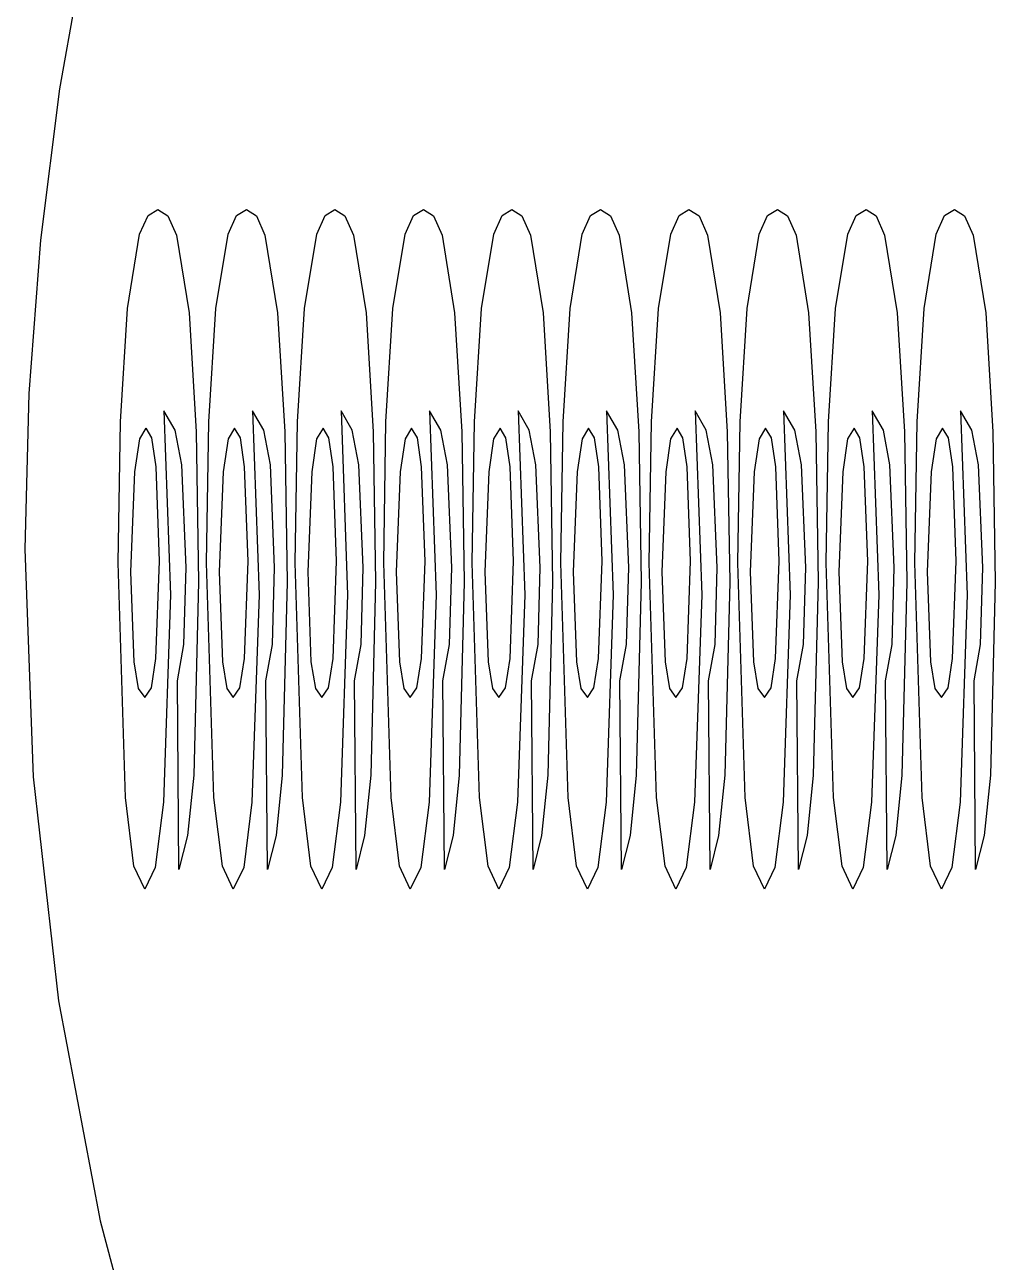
# Model space of a CAD drawing. Extents: x -1 to 188, y 67 to 298.
# Drawn here: x 21.62 to 48.39, y 130.6 to 164.75 of the extents above; entities that cross this region are included whole.
import ezdxf

# ---------------------------------------------------------------- set-up
doc = ezdxf.new("R2010")
doc.units = 0

msp = doc.modelspace()

# ---------------------------------------------------------------- linework, layer by layer
at = {"layer": 'Ebene_1'}
for p, q in [((23.313235, 167.08834), (22.579823, 162.981468)), ((22.579823, 162.981468), (22.04947, 158.807778)), ((24.788115, 158.973652), (25.018819, 159.487331)), ((24.788115, 158.973652), (25.018819, 159.487331)), ((25.018819, 159.487331), (25.290828, 159.658558)), ((25.018819, 159.487331), (25.290828, 159.658558)), ((25.290832, 159.65855), (25.567936, 159.48014)), ((25.290832, 159.65855), (25.567936, 159.48014)), ((25.567936, 159.48014), (25.803548, 158.94491)), ((25.567936, 159.48014), (25.803548, 158.94491)), ((27.229904, 158.973652), (27.460607, 159.487331)), ((27.460607, 159.487331), (27.732617, 159.658558)), ((27.732622, 159.65855), (28.009725, 159.48014)), ((28.009725, 159.48014), (28.245336, 158.94491)), ((29.671634, 158.973652), (29.902337, 159.487331)), ((29.902337, 159.487331), (30.174345, 159.658558)), ((30.17435, 159.65855), (30.451454, 159.48014)), ((30.451454, 159.48014), (30.687067, 158.94491)), ((32.11346, 158.973652), (32.344163, 159.487331)), ((32.344163, 159.487331), (32.616171, 159.658558)), ((32.616176, 159.65855), (32.89328, 159.48014)), ((32.89328, 159.48014), (33.128893, 158.94491)), ((34.555155, 158.973652), (34.785858, 159.487331)), ((34.785858, 159.487331), (35.057867, 159.658558)), ((35.057869, 159.65855), (35.334973, 159.48014)), ((35.334973, 159.48014), (35.570586, 158.94491)), ((36.997001, 158.973652), (37.227704, 159.487331)), ((37.227704, 159.487331), (37.499714, 159.658558)), ((37.499719, 159.65855), (37.776822, 159.48014)), ((37.776822, 159.48014), (38.012435, 158.94491)), ((39.438728, 158.973652), (39.669432, 159.487331)), ((39.669432, 159.487331), (39.941442, 159.658558)), ((39.941447, 159.65855), (40.21855, 159.48014)), ((40.21855, 159.48014), (40.454162, 158.94491)), ((41.880457, 158.973652), (42.111161, 159.487331)), ((42.111161, 159.487331), (42.383171, 159.658558)), ((42.383176, 159.65855), (42.660279, 159.48014)), ((42.660279, 159.48014), (42.89589, 158.94491)), ((44.322251, 158.973652), (44.552954, 159.487331)), ((44.552954, 159.487331), (44.824964, 159.658558)), ((44.824969, 159.65855), (45.102072, 159.48014)), ((45.102072, 159.48014), (45.337683, 158.94491)), ((46.763938, 158.973652), (46.994641, 159.487331)), ((46.994641, 159.487331), (47.26665, 159.658558)), ((47.266652, 159.65855), (47.543756, 159.48014)), ((47.543756, 159.48014), (47.779369, 158.94491)), ((22.04947, 158.807778), (21.727416, 154.572508)), ((24.450627, 156.918938), (24.788115, 158.973652)), ((24.450627, 156.918938), (24.788115, 158.973652)), ((25.803548, 158.94491), (26.150297, 156.80399)), ((25.803548, 158.94491), (26.150297, 156.80399)), ((26.892415, 156.918938), (27.229904, 158.973652)), ((28.245336, 158.94491), (28.592085, 156.80399)), ((29.334146, 156.918938), (29.671634, 158.973652)), ((30.687067, 158.94491), (31.033816, 156.80399)), ((31.775972, 156.918938), (32.11346, 158.973652)), ((33.128893, 158.94491), (33.475642, 156.80399)), ((34.217665, 156.918938), (34.555155, 158.973652)), ((35.570586, 158.94491), (35.917335, 156.80399)), ((36.659515, 156.918938), (36.997001, 158.973652)), ((38.012435, 158.94491), (38.359185, 156.80399)), ((39.10124, 156.918938), (39.438728, 158.973652)), ((40.454162, 158.94491), (40.80091, 156.80399)), ((41.542969, 156.918938), (41.880457, 158.973652)), ((42.89589, 158.94491), (43.242639, 156.80399)), ((43.984762, 156.918938), (44.322251, 158.973652)), ((45.337683, 158.94491), (45.684432, 156.80399)), ((46.426448, 156.918938), (46.763938, 158.973652)), ((47.779369, 158.94491), (48.126118, 156.80399)), ((24.258357, 153.796155), (24.450626, 156.918938)), ((24.258357, 153.796155), (24.450626, 156.918938)), ((26.150295, 156.80394), (26.34812, 153.518304)), ((26.150295, 156.80394), (26.34812, 153.518304)), ((26.700148, 153.796155), (26.892417, 156.918938)), ((28.592084, 156.80394), (28.78991, 153.518304)), ((29.141876, 153.796155), (29.334145, 156.918938)), ((31.033812, 156.80394), (31.231638, 153.518304)), ((31.583702, 153.796155), (31.775971, 156.918938)), ((33.475641, 156.80394), (33.673465, 153.518304)), ((34.025396, 153.796155), (34.217664, 156.918938)), ((35.917334, 156.80394), (36.115158, 153.518304)), ((36.467244, 153.796155), (36.659514, 156.918938)), ((38.359184, 156.80394), (38.557008, 153.518304)), ((38.908971, 153.796155), (39.101239, 156.918938)), ((40.800909, 156.80394), (40.998736, 153.518304)), ((41.3507, 153.796155), (41.542968, 156.918938)), ((43.242638, 156.80394), (43.440465, 153.518304)), ((43.792493, 153.796155), (43.984761, 156.918938)), ((45.684431, 156.80394), (45.882257, 153.518304)), ((46.234179, 153.796155), (46.426447, 156.918938)), ((48.126117, 156.80394), (48.323941, 153.518304)), ((21.727416, 154.572508), (21.6189, 150.2809)), ((25.459757, 154.102634), (25.642023, 149.025704)), ((25.76946, 153.566203), (25.459757, 154.102634)), ((25.459757, 154.102634), (25.642023, 149.025704)), ((25.76946, 153.566203), (25.459757, 154.102634)), ((27.901547, 154.102634), (28.083813, 149.025704)), ((28.211251, 153.566203), (27.901547, 154.102634)), ((30.343274, 154.102634), (30.52554, 149.025704)), ((30.652977, 153.566203), (30.343274, 154.102634)), ((32.7851, 154.102634), (32.967366, 149.025704)), ((33.094803, 153.566203), (32.7851, 154.102634)), ((35.226794, 154.102634), (35.40906, 149.025704)), ((35.536499, 153.566203), (35.226794, 154.102634)), ((37.668642, 154.102634), (37.850905, 149.025704)), ((37.978345, 153.566203), (37.668642, 154.102634)), ((40.110369, 154.102634), (40.292635, 149.025704)), ((40.420074, 153.566203), (40.110369, 154.102634)), ((42.552098, 154.102634), (42.734364, 149.025704)), ((42.861803, 153.566203), (42.552098, 154.102634)), ((44.993891, 154.102634), (45.176157, 149.025704)), ((45.303595, 153.566203), (44.993891, 154.102634)), ((47.435577, 154.102634), (47.617843, 149.025704)), ((47.745282, 153.566203), (47.435577, 154.102634)), ((24.194268, 149.907038), (24.258357, 153.796155)), ((24.194268, 149.907038), (24.258357, 153.796155)), ((26.636057, 149.907038), (26.700148, 153.796155)), ((29.077785, 149.907038), (29.141876, 153.796155)), ((31.519611, 149.907038), (31.583702, 153.796155)), ((33.961307, 149.907038), (34.025396, 153.796155)), ((36.403154, 149.907038), (36.467244, 153.796155)), ((38.844882, 149.907038), (38.908971, 153.796155)), ((41.286611, 149.907038), (41.3507, 153.796155)), ((43.728404, 149.907038), (43.792493, 153.796155)), ((46.17009, 149.907038), (46.234179, 153.796155)), ((24.963307, 153.62375), (24.784375, 153.322007)), ((24.963307, 153.62375), (24.784375, 153.322007)), ((25.124916, 153.355865), (24.963395, 153.62408)), ((25.124916, 153.355865), (24.963395, 153.62408)), ((24.9634, 153.624), (24.9634, 153.624)), ((24.963402, 153.62361), (24.9634, 153.624)), ((25.241981, 152.55122), (25.124916, 153.355865)), ((25.241981, 152.55122), (25.124916, 153.355865)), ((25.951727, 152.608294), (25.76946, 153.566203)), ((25.951727, 152.608294), (25.76946, 153.566203)), ((26.34812, 153.518304), (26.414062, 149.37055)), ((26.34812, 153.518304), (26.414062, 149.37055)), ((27.405067, 153.62409), (27.226137, 153.322347)), ((27.566591, 153.355865), (27.40507, 153.62408)), ((27.405228, 153.623595), (27.4052, 153.624)), ((27.683655, 152.55122), (27.566591, 153.355865)), ((28.393518, 152.608294), (28.211251, 153.566203)), ((28.78991, 153.518304), (28.855852, 149.37055)), ((29.846864, 153.62409), (29.667933, 153.322347)), ((29.84681, 153.62361), (29.8468, 153.624)), ((30.008384, 153.355865), (29.846863, 153.62408)), ((30.125448, 152.55122), (30.008384, 153.355865)), ((30.835242, 152.608294), (30.652977, 153.566203)), ((31.231638, 153.518304), (31.29758, 149.37055)), ((32.288693, 153.62409), (32.109761, 153.322347)), ((32.28868, 153.62361), (32.2887, 153.624)), ((32.450213, 153.355865), (32.288692, 153.62408)), ((32.567277, 152.55122), (32.450213, 153.355865)), ((33.277068, 152.608294), (33.094803, 153.566203)), ((33.673465, 153.518304), (33.739406, 149.37055)), ((34.730417, 153.62409), (34.551485, 153.322347)), ((34.89194, 153.355865), (34.73042, 153.62408)), ((34.73048, 153.62361), (34.7305, 153.624)), ((35.009005, 152.55122), (34.89194, 153.355865)), ((35.718765, 152.608294), (35.536499, 153.566203)), ((36.115158, 153.518304), (36.181099, 149.37055)), ((37.172167, 153.62409), (36.993234, 153.322347)), ((37.33369, 153.355865), (37.17217, 153.62408)), ((37.172327, 153.623595), (37.1723, 153.624)), ((37.450755, 152.55122), (37.33369, 153.355865)), ((38.16061, 152.608294), (37.978345, 153.566203)), ((38.557008, 153.518304), (38.622949, 149.37055)), ((39.613959, 153.62409), (39.435029, 153.322347)), ((39.61391, 153.62361), (39.6139, 153.624)), ((39.775482, 153.355865), (39.613961, 153.62408)), ((39.892548, 152.55122), (39.775482, 153.355865)), ((40.60234, 152.608294), (40.420074, 153.566203)), ((40.998736, 153.518304), (41.064677, 149.37055)), ((42.055691, 153.62409), (41.87676, 153.322347)), ((42.217211, 153.355865), (42.05569, 153.62408)), ((42.05578, 153.62361), (42.0557, 153.624)), ((42.334277, 152.55122), (42.217211, 153.355865)), ((43.044069, 152.608294), (42.861803, 153.566203)), ((43.440465, 153.518304), (43.506406, 149.37055)), ((44.497519, 153.62409), (44.318588, 153.322347)), ((44.659038, 153.355865), (44.497518, 153.62408)), ((44.4976, 153.624), (44.4976, 153.624)), ((44.776105, 152.55122), (44.659038, 153.355865)), ((45.485862, 152.608294), (45.303595, 153.566203)), ((45.882257, 153.518304), (45.948199, 149.37055)), ((46.939166, 153.62409), (46.760234, 153.322347)), ((46.9391, 153.624), (46.9391, 153.624)), ((47.100689, 153.355865), (46.939169, 153.62408)), ((47.217754, 152.55122), (47.100689, 153.355865)), ((47.927548, 152.608294), (47.745282, 153.566203)), ((48.323941, 153.518304), (48.389882, 149.37055)), ((24.784375, 153.322007), (24.650639, 152.41678)), ((24.784375, 153.322007), (24.650639, 152.41678)), ((27.226137, 153.322347), (27.092401, 152.41712)), ((29.667933, 153.322347), (29.534196, 152.41712)), ((32.109761, 153.322347), (31.976025, 152.41712)), ((34.551485, 153.322347), (34.417749, 152.41712)), ((36.993234, 153.322347), (36.859499, 152.41712)), ((39.435029, 153.322347), (39.301293, 152.41712)), ((41.87676, 153.322347), (41.743025, 152.41712)), ((44.318588, 153.322347), (44.184853, 152.41712)), ((46.760234, 153.322347), (46.626498, 152.41712)), ((24.650639, 152.41678), (24.539501, 149.658)), ((24.650639, 152.41678), (24.539501, 149.658)), ((25.336817, 149.94571), (25.24198, 152.55123)), ((25.336817, 149.94571), (25.24198, 152.55123)), ((26.070274, 149.772874), (25.951727, 152.608294)), ((26.070274, 149.772874), (25.951727, 152.608294)), ((27.092401, 152.41712), (26.981263, 149.65834)), ((27.778492, 149.94571), (27.683655, 152.55123)), ((28.512064, 149.772874), (28.393518, 152.608294)), ((29.534195, 152.41712), (29.42306, 149.65834)), ((30.220285, 149.94571), (30.125448, 152.55123)), ((30.953791, 149.772874), (30.835242, 152.608294)), ((31.976024, 152.41712), (31.864889, 149.65834)), ((32.662114, 149.94571), (32.567277, 152.55123)), ((33.395615, 149.772874), (33.277069, 152.608294)), ((34.417749, 152.41712), (34.306611, 149.65834)), ((35.103842, 149.94571), (35.009005, 152.55123)), ((35.837311, 149.772874), (35.718765, 152.608294)), ((36.859499, 152.41712), (36.748361, 149.65834)), ((37.545592, 149.94571), (37.450755, 152.55123)), ((38.279159, 149.772874), (38.16061, 152.608294)), ((39.301293, 152.41712), (39.190155, 149.65834)), ((39.987386, 149.94571), (39.892549, 152.55123)), ((40.720886, 149.772874), (40.60234, 152.608294)), ((41.743025, 152.41712), (41.631887, 149.65834)), ((42.429115, 149.94571), (42.334278, 152.55123)), ((43.162615, 149.772874), (43.044069, 152.608294)), ((44.184853, 152.41712), (44.073715, 149.65834)), ((44.870943, 149.94571), (44.776106, 152.55123)), ((45.604408, 149.772874), (45.485862, 152.608294)), ((46.626498, 152.41712), (46.51536, 149.65834)), ((47.312591, 149.94571), (47.217754, 152.55123)), ((48.046094, 149.772874), (47.927548, 152.608294)), ((21.6191, 150.281), (21.6191, 150.281)), ((21.6191, 150.281), (21.8549, 143.998822)), ((25.239017, 147.26356), (25.336817, 149.94571)), ((25.239017, 147.26356), (25.336817, 149.94571)), ((27.680692, 147.26356), (27.778492, 149.94571)), ((30.122485, 147.26356), (30.220285, 149.94571)), ((32.564314, 147.26356), (32.662114, 149.94571)), ((35.006042, 147.26356), (35.103842, 149.94571)), ((37.447792, 147.26356), (37.545592, 149.94571)), ((39.889586, 147.26356), (39.987386, 149.94571)), ((42.331315, 147.26356), (42.429118, 149.94571)), ((44.773143, 147.26356), (44.870946, 149.94571)), ((47.214791, 147.26356), (47.312591, 149.94571)), ((24.39728, 143.431538), (24.194268, 149.907008)), ((24.39728, 143.431538), (24.194268, 149.907008)), ((24.5395, 149.658), (24.631375, 147.16743)), ((24.5395, 149.658), (24.631375, 147.16743)), ((26.011003, 147.646314), (26.070274, 149.772874)), ((26.011003, 147.646314), (26.070274, 149.772874)), ((26.839072, 143.431538), (26.636057, 149.907008)), ((26.981266, 149.65834), (27.07314, 147.16777)), ((28.452793, 147.646314), (28.512065, 149.772874)), ((29.280797, 143.431538), (29.077785, 149.907008)), ((29.42306, 149.65834), (29.514934, 147.16777)), ((30.894519, 147.646314), (30.953791, 149.772874)), ((31.722623, 143.431538), (31.519611, 149.907008)), ((31.864889, 149.65834), (31.956763, 147.16777)), ((33.336346, 147.646314), (33.395615, 149.772874)), ((34.164319, 143.431538), (33.961307, 149.907008)), ((34.306614, 149.65834), (34.398488, 147.16777)), ((35.778043, 147.646314), (35.837312, 149.772874)), ((36.606166, 143.431538), (36.403154, 149.907008)), ((36.748364, 149.65834), (36.840238, 147.16777)), ((38.219887, 147.646314), (38.279159, 149.772874)), ((39.047894, 143.431538), (38.844882, 149.907008)), ((39.190158, 149.65834), (39.282032, 147.16777)), ((40.661618, 147.646314), (40.720887, 149.772874)), ((41.489623, 143.431538), (41.286611, 149.907008)), ((41.63189, 149.65834), (41.723763, 147.16777)), ((43.103344, 147.646314), (43.162616, 149.772874)), ((43.931416, 143.431538), (43.728404, 149.907008)), ((44.073718, 149.65834), (44.165591, 147.16777)), ((45.545137, 147.646314), (45.604409, 149.772874)), ((46.373102, 143.431538), (46.17009, 149.907008)), ((46.515363, 149.65834), (46.607237, 147.16777)), ((47.986826, 147.646314), (48.046095, 149.772874)), ((26.414062, 149.37052), (26.279215, 144.04454)), ((26.414062, 149.37052), (26.279215, 144.04454)), ((28.855852, 149.37052), (28.721002, 144.04454)), ((31.29758, 149.37052), (31.16273, 144.04454)), ((33.739406, 149.37052), (33.604559, 144.04454)), ((36.181099, 149.37052), (36.046252, 144.04454)), ((38.622949, 149.37052), (38.488102, 144.04454)), ((41.064677, 149.37052), (40.92983, 144.04454)), ((43.506406, 149.37052), (43.371559, 144.04454)), ((45.948199, 149.37052), (45.813352, 144.04454)), ((48.389882, 149.37052), (48.255035, 144.04454)), ((25.642024, 149.025734), (25.44494, 143.297434)), ((25.642024, 149.025734), (25.44494, 143.297434)), ((28.083816, 149.025734), (27.886731, 143.297434)), ((30.525542, 149.025734), (30.328457, 143.297434)), ((32.967368, 149.025734), (32.770283, 143.297434)), ((35.409061, 149.025734), (35.211978, 143.297434)), ((37.850908, 149.025734), (37.653825, 143.297434)), ((40.292636, 149.025734), (40.095553, 143.297434)), ((42.734365, 149.025734), (42.537282, 143.297434)), ((45.17616, 149.025734), (44.979075, 143.297434)), ((47.617844, 149.025734), (47.420761, 143.297434)), ((25.828737, 146.650094), (26.011003, 147.646315)), ((25.828737, 146.650094), (26.011003, 147.646315)), ((28.270527, 146.650094), (28.452793, 147.646315)), ((30.712253, 146.650094), (30.894519, 147.646315)), ((33.15408, 146.650094), (33.336346, 147.646315)), ((35.595777, 146.650094), (35.778043, 147.646315)), ((38.037621, 146.650094), (38.219887, 147.646315)), ((40.479352, 146.650094), (40.661618, 147.646315)), ((42.921078, 146.650094), (43.103344, 147.646315)), ((45.362871, 146.650094), (45.545137, 147.646315)), ((47.80456, 146.650094), (47.986826, 147.646315)), ((25.11195, 146.458915), (25.239017, 147.26356)), ((25.11195, 146.458915), (25.239017, 147.26356)), ((27.553624, 146.458915), (27.680691, 147.26356)), ((29.995418, 146.458915), (30.122485, 147.26356)), ((32.437246, 146.458915), (32.564314, 147.26356)), ((34.878973, 146.458915), (35.006042, 147.26356)), ((37.320725, 146.458915), (37.447792, 147.26356)), ((39.762518, 146.458915), (39.889586, 147.26356)), ((42.204249, 146.458915), (42.331315, 147.26356)), ((44.646076, 146.458915), (44.773143, 147.26356)), ((47.087722, 146.458915), (47.214791, 147.26356)), ((24.631465, 147.167765), (24.751123, 146.434966)), ((24.631465, 147.167765), (24.751123, 146.434966)), ((27.07314, 147.167765), (27.192798, 146.434966)), ((29.514934, 147.167765), (29.634592, 146.434966)), ((31.956763, 147.167765), (32.07642, 146.434966)), ((34.398488, 147.167765), (34.518146, 146.434966)), ((36.840238, 147.167765), (36.959897, 146.434966)), ((39.282032, 147.167765), (39.40169, 146.434966)), ((41.723764, 147.167765), (41.843422, 146.434966)), ((44.165592, 147.167765), (44.28525, 146.434966)), ((46.607237, 147.167765), (46.726896, 146.434966)), ((25.8732, 141.439), (25.8288, 146.65)), ((25.8732, 141.439), (25.8288, 146.65)), ((28.3149, 141.439), (28.2704, 146.65)), ((30.756698, 141.439025), (30.712248, 146.649985)), ((33.1986, 141.439), (33.1541, 146.65)), ((35.6401, 141.439), (35.5957, 146.65)), ((38.082, 141.439), (38.0375, 146.65)), ((40.523797, 141.439025), (40.479347, 146.649985)), ((42.9656, 141.439), (42.9212, 146.65)), ((45.4072, 141.439), (45.3628, 146.65)), ((47.849, 141.439), (47.8046, 146.65)), ((24.751123, 146.434966), (24.929314, 146.1907)), ((24.751123, 146.434966), (24.929314, 146.1907)), ((24.929313, 146.1907), (25.11195, 146.458915)), ((24.929313, 146.1907), (25.11195, 146.458915)), ((27.192798, 146.434966), (27.370989, 146.1907)), ((27.370989, 146.1907), (27.553624, 146.458915)), ((29.634592, 146.434966), (29.81278, 146.1907)), ((29.81278, 146.1907), (29.995418, 146.458915)), ((32.07642, 146.434966), (32.254609, 146.1907)), ((32.254609, 146.1907), (32.437246, 146.458915)), ((34.518146, 146.434966), (34.696337, 146.1907)), ((34.696337, 146.1907), (34.878973, 146.458915)), ((36.959897, 146.434966), (37.138087, 146.1907)), ((37.138087, 146.1907), (37.320725, 146.458915)), ((39.40169, 146.434966), (39.579881, 146.1907)), ((39.579881, 146.1907), (39.762518, 146.458915)), ((41.843422, 146.434966), (42.021613, 146.1907)), ((42.021613, 146.1907), (42.204249, 146.458915)), ((44.28525, 146.434966), (44.463441, 146.1907)), ((44.463441, 146.1907), (44.646076, 146.458915)), ((46.726896, 146.434966), (46.905086, 146.1907)), ((46.905086, 146.1907), (47.087722, 146.458915)), ((21.8549, 143.998822), (22.553048, 137.815261)), ((26.279216, 144.04455), (26.109547, 142.377785)), ((26.279216, 144.04455), (26.109547, 142.377785)), ((28.721001, 144.04455), (28.551335, 142.377785)), ((31.162729, 144.04455), (30.993062, 142.377785)), ((33.604558, 144.04455), (33.434891, 142.377785)), ((36.046251, 144.04455), (35.876583, 142.377785)), ((38.488101, 144.04455), (38.318433, 142.377785)), ((40.929829, 144.04455), (40.760161, 142.377785)), ((43.371558, 144.04455), (43.20189, 142.377785)), ((45.813351, 144.04455), (45.643683, 142.377785)), ((48.255034, 144.04455), (48.085366, 142.377785)), ((24.631039, 141.53487), (24.39728, 143.431538)), ((24.631039, 141.53487), (24.39728, 143.431538)), ((27.07283, 141.53487), (26.839071, 143.431538)), ((29.514558, 141.53487), (29.280797, 143.431538)), ((31.956383, 141.53487), (31.722623, 143.431538)), ((34.398077, 141.53487), (34.164318, 143.431538)), ((36.839926, 141.53487), (36.606165, 143.431538)), ((39.281652, 141.53487), (39.047893, 143.431538)), ((41.723381, 141.53487), (41.489622, 143.431538)), ((44.165174, 141.53487), (43.931415, 143.431538)), ((46.606861, 141.53487), (46.373101, 143.431538)), ((25.44494, 143.297434), (25.216738, 141.501349)), ((25.44494, 143.297434), (25.216738, 141.501349)), ((27.886731, 143.297434), (27.658529, 141.501349)), ((30.328457, 143.297434), (30.100255, 141.501349)), ((32.770283, 143.297434), (32.542081, 141.501349)), ((35.211978, 143.297434), (34.983776, 141.501349)), ((37.653825, 143.297434), (37.425622, 141.501349)), ((40.095553, 143.297434), (39.867349, 141.501349)), ((42.537282, 143.297434), (42.309077, 141.501349)), ((44.979075, 143.297434), (44.750873, 141.501349)), ((47.420761, 143.297434), (47.192559, 141.501349)), ((26.109547, 142.377785), (25.873195, 141.43903)), ((26.109547, 142.377785), (25.873195, 141.43903)), ((28.551335, 142.377785), (28.314983, 141.43903)), ((30.993062, 142.377785), (30.756711, 141.43903)), ((33.434891, 142.377785), (33.19854, 141.43903)), ((35.876583, 142.377785), (35.640233, 141.43903)), ((38.318433, 142.377785), (38.082083, 141.43903)), ((40.760161, 142.377785), (40.523808, 141.43903)), ((43.20189, 142.377785), (42.965537, 141.43903)), ((45.643683, 142.377785), (45.40733, 141.43903)), ((48.085366, 142.377785), (47.849016, 141.43903)), ((24.929258, 140.902648), (24.631039, 141.53487)), ((24.929258, 140.902648), (24.631039, 141.53487)), ((25.216738, 141.501349), (24.929261, 140.902654)), ((25.216738, 141.501349), (24.929261, 140.902654)), ((25.8732, 141.439), (25.8732, 141.439)), ((25.8732, 141.439), (25.8732, 141.439)), ((27.37105, 140.902648), (27.07283, 141.53487)), ((27.658529, 141.501349), (27.371053, 140.902654)), ((28.314831, 141.43942), (28.3149, 141.439)), ((29.812778, 140.902648), (29.514558, 141.53487)), ((30.100255, 141.501349), (29.812779, 140.902654)), ((30.756706, 141.43942), (30.7567, 141.439)), ((32.254604, 140.902648), (31.956383, 141.53487)), ((32.542081, 141.501349), (32.254605, 140.902654)), ((33.198605, 141.43942), (33.1986, 141.439)), ((34.696297, 140.902648), (34.398077, 141.53487)), ((34.983776, 141.501349), (34.696298, 140.902654)), ((35.640129, 141.43942), (35.6401, 141.439)), ((37.138144, 140.902648), (36.839926, 141.53487)), ((37.425622, 141.501349), (37.138145, 140.902654)), ((38.081929, 141.43942), (38.082, 141.439)), ((39.579872, 140.902648), (39.281652, 141.53487)), ((39.867349, 141.501349), (39.579873, 140.902654)), ((40.523803, 141.43942), (40.5238, 141.439)), ((42.021601, 140.902648), (41.723381, 141.53487)), ((42.309077, 141.501349), (42.021602, 140.902654)), ((42.9656, 141.439), (42.9656, 141.439)), ((44.463394, 140.902648), (44.165174, 141.53487)), ((44.750873, 141.501349), (44.463397, 140.902654)), ((45.407233, 141.43942), (45.4072, 141.439)), ((46.90508, 140.902648), (46.606861, 141.53487)), ((47.192559, 141.501349), (46.905081, 140.902654)), ((47.848998, 141.43942), (47.849, 141.439)), ((22.553048, 137.815261), (23.699665, 131.751088)), ((23.699665, 131.751088), (25.280872, 125.827075))]:
    msp.add_line(p, q, dxfattribs=at)

doc.saveas('drawing.dxf')
